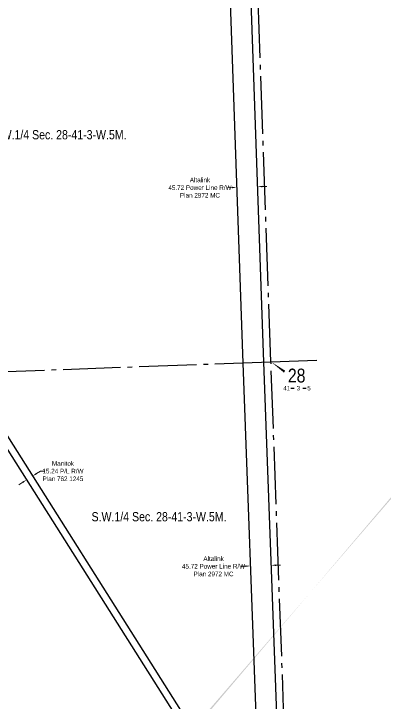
# Model space of a CAD drawing. Extents: x 675519 to 688669, y 5804595 to 5836613.
# Drawn here: x 677466 to 678272, y 5825784 to 5827281 of the extents above; entities that cross this region are included whole.
import ezdxf
from ezdxf.enums import TextEntityAlignment as Align

# ---------------------------------------------------------------- set-up
doc = ezdxf.new("R2010")
doc.units = 0
doc.header["$LTSCALE"] = 5
doc.header["$PDMODE"] = 3
doc.header["$PDSIZE"] = 10
doc.linetypes.add('foc-QUARTERLINE', pattern=[33, 25, -3, 2, -3])
doc.layers.get('Defpoints').update_dxf_attribs({"color": 9})
for name, color, linetype in [('10', 1, 'Continuous'), ('9', 3, 'Continuous'), ('AS-ROADS', 254, 'Continuous'), ('C-SYMBOL', 7, 'Continuous'), ('F-RW', 190, 'Continuous'), ('L-QSEC', 8, 'foc-QUARTERLINE'), ('L-SECLBL', 7, 'Continuous')]:
    doc.layers.add(name, color=color, linetype=linetype)
doc.layers.add('F-RW-T', color=190, linetype='Continuous', lineweight=9)
doc.styles.add('175L', font='ARIALN.TTF', dxfattribs={"height": 20})
doc.styles.add('80CG', font='ARIALN.TTF', dxfattribs={"height": 10})
doc.styles.add('80L', font='ARIALN.TTF', dxfattribs={"height": 10})
doc.styles.add('SIMPLEX', font='ARIALN.TTF')
doc.dimstyles.new('Compass 5 000', dxfattribs={"dimscale": 5, "dimtxt": 9, "dimasz": 2, "dimexe": 0.2, "dimexo": 0.0625, "dimgap": 0.5, "dimtad": 0, "dimtih": 1, "dimtoh": 1, "dimzin": 0, "dimdsep": 46, "dimtxsty": '80CG', "dimcen": 0.1, "dimse1": 1, "dimse2": 1, "dimclrd": 256, "dimclrt": 256, "dimaunit": 1, "dimadec": 4, "dimazin": 0, "dimtfac": 0.06, "dimtofl": 0, "dimtmove": 0, "dimatfit": 1, "dimfxl": 0.2, "dimtolj": 1, "dimtzin": 0, "dimlwd": -1, "dimarcsym": 0})

# ---------------------------------------------------------------- blocks, each defined once
blk = doc.blocks.new('L-SECLBL')
at = {"layer": '9', "color": 7}
for p, q in [((-5.1, -27.8), (-12.3, -27.8)), ((20.7, -27.8), (13.5, -27.8))]:
    blk.add_line(p, q, dxfattribs=at)
at = {"layer": '10', "color": 2, "style": 'SIMPLEX'}
blk.add_attdef('SEC', text='', height=30, dxfattribs=at).set_placement((0, 0), align=Align.MIDDLE)
at = {"layer": '10', "color": 5, "style": '80L'}
blk.add_attdef('TWP', text='', height=9.5, dxfattribs=at).set_placement((-14.4, -27.4), align=Align.MIDDLE_RIGHT)
blk.add_attdef('RGE', text='', height=9.5, dxfattribs=at).set_placement((3.6, -27.4), align=Align.MIDDLE_CENTER)
blk.add_attdef('MER', text='', height=9.5, dxfattribs=at).set_placement((23.2, -27.4), align=Align.MIDDLE_LEFT)
blk = doc.blocks.new('*D954')
at = {"layer": 'Defpoints', "color": 0, "transparency": 16777216}
for p in [(677948.6, 5826923.3), (677994.3, 5826924.8), (677949.3, 5826903.7)]:
    blk.add_point(p, dxfattribs=at)
at = {"layer": 'F-RW-T', "transparency": 16777216}
for p, q in [((677939.3, 5826903.4), (677929.3, 5826903.1)), ((678004.9, 5826905.5), (678014.9, 5826905.9))]:
    blk.add_line(p, q, dxfattribs=at)
for points in [[(677939.2, 5826905.1), (677939.3, 5826901.8), (677949.3, 5826903.7)], [(678004.8, 5826907.2), (678004.9, 5826903.9), (677994.9, 5826905.2)]]:
    blk.add_solid(points, dxfattribs=at)
at = {"layer": 'F-RW-T', "transparency": 16777216, "insert": (677869.6, 5826903.1), "char_height": 10, "attachment_point": 5, "style": '80CG'}
blk.add_mtext('\\A1;Altalink\\P45.72 Power Line R/W\\PPlan 2972 MC', dxfattribs=at)
blk = doc.blocks.new('*D955')
at = {"layer": 'Defpoints', "color": 0, "transparency": 16777216}
for p in [(677978.2, 5826101.4), (678023.8, 5826102.8), (677978.8, 5826081.8)]:
    blk.add_point(p, dxfattribs=at)
at = {"layer": 'F-RW-T', "transparency": 16777216}
for p, q in [((677968.8, 5826081.5), (677958.8, 5826081.1)), ((678034.4, 5826083.6), (678044.4, 5826083.9))]:
    blk.add_line(p, q, dxfattribs=at)
for points in [[(677968.7, 5826083.1), (677968.8, 5826079.8), (677978.8, 5826081.8)], [(678034.4, 5826085.2), (678034.5, 5826081.9), (678024.4, 5826083.3)]]:
    blk.add_solid(points, dxfattribs=at)
at = {"layer": 'F-RW-T', "transparency": 16777216, "insert": (677899.1, 5826081.1), "char_height": 10, "attachment_point": 5, "style": '80CG'}
blk.add_mtext('\\A1;Altalink\\P45.72 Power Line R/W\\PPlan 2972 MC', dxfattribs=at)
blk = doc.blocks.new('*D958')
at = {"layer": 'Defpoints', "color": 0, "transparency": 16777216}
for p in [(677486.6, 5826279.6), (677499.5, 5826287.8), (677506.3, 5826277)]:
    blk.add_point(p, dxfattribs=at)
at = {"layer": 'F-RW-T', "transparency": 16777216}
for p, q in [((677514.8, 5826282.3), (677523.2, 5826287.7)), ((677523.2, 5826287.7), (677533.2, 5826287.7)), ((677485, 5826263.5), (677476.5, 5826258.1))]:
    blk.add_line(p, q, dxfattribs=at)
for points in [[(677513.9, 5826283.7), (677515.7, 5826280.9), (677506.3, 5826277)], [(677484.1, 5826264.9), (677485.9, 5826262.1), (677493.4, 5826268.8)]]:
    blk.add_solid(points, dxfattribs=at)
at = {"layer": 'F-RW-T', "transparency": 16777216, "insert": (677572.3, 5826287.7), "char_height": 10, "attachment_point": 5, "style": '80CG'}
blk.add_mtext('\\A1;Manitok\\P15.24 P/L R/W\\PPlan 762 1245', dxfattribs=at)

msp = doc.modelspace()

# ---------------------------------------------------------------- hatches: boundary and pattern name
at = {"layer": 'AS-ROADS'}
h = msp.add_hatch(color=256, dxfattribs=at)
h.dxf.hatch_style = 1
h.paths.add_polyline_path([(682678.285, 5832378.284), (682679.237, 5832371.44), (682678.476, 5832368.778), (682676.859, 5832365.926), (682687.322, 5832365.831), (682684.183, 5832370.964), (682682.661, 5832374.577), (682682.566, 5832377.333), (682682.566, 5832379.045)], flags=16)
h.paths.add_polyline_path([(681464.565, 5832333.37), (681471.954, 5832333.222), (681472.545, 5832327.019), (681474.319, 5832324.36), (681475.206, 5832323.326), (681461.314, 5832321.997), (681462.939, 5832325.394), (681463.974, 5832328.2), (681464.252, 5832330.272), (681464.542, 5832331.722)], flags=16)
h.paths.add_polyline_path([(681048.14, 5832317.983), (681052.253, 5832311.083), (681052.694, 5832307.12), (681062.388, 5832306.826), (681060.185, 5832312.404), (681056.954, 5832317.249), (681056.66, 5832320.038)], flags=16)
edge = h.paths.add_edge_path()
edge.add_line((683515.178, 5832287.041), (683508.934, 5832397.566))
edge.add_line((677284.424, 5825051.076), (677268.886, 5825051.076))

# ---------------------------------------------------------------- linework, layer by layer
at = {"layer": 'F-RW', "flags": 128}
for points in [[(677882.712, 5828930.8), (677908.468, 5828131.167), (677934.327, 5827327.103), (677962.72, 5826521.773), (677992.051, 5825718.76), (678037.692, 5825720.436), (678008.354, 5826524.64), (677979.917, 5827328.769), (677954.131, 5828132.898), (677928.384, 5828932.472)], [(677844.779, 5825713.566), (677346.767, 5826500.723), (677268.956, 5826623.379), (677238.017, 5826619.57), (677237.361, 5826634.863), (677276.681, 5826639.6), (677364.375, 5826501.364), (677862.418, 5825714.184)]]:
    msp.add_lwpolyline(points, close=True, dxfattribs=at)
at = {"layer": 'L-QSEC', "flags": 128}
for points in [[(678023.595, 5826525.196), (677995.112, 5827329.325)], [(678023.595, 5826525.196), (678123.52, 5826528.821)], [(677242.652, 5826496.591), (678023.595, 5826525.198)], [(678052.934, 5825720.996), (678023.595, 5826525.196)]]:
    msp.add_lwpolyline(points, dxfattribs=at)
at = {"layer": 'L-SECLBL', "flags": 128}
msp.add_lwpolyline([(678023.595, 5826525.196, 0, 4.999, 0), (678053.155, 5826503.7, 0, 0, 0)], format="xyseb", dxfattribs=at)

# ---------------------------------------------------------------- block references
at = {"layer": 'L-SECLBL', "xscale": 0.9998759999999968, "yscale": 0.9998759999999968, "zscale": 0.9998759999999968}
msp.add_blockref('L-SECLBL', (678079.428, 5826495.206), dxfattribs=at).add_auto_attribs({'SEC': '28', 'TWP': '41', 'RGE': '3', 'MER': '5'})

# ---------------------------------------------------------------- texts
at = {"layer": 'C-SYMBOL', "color": 3, "style": '175L'}
for s, p in [('N.W.1/4 Sec. 28-41-3-W.5M.', (677563.242, 5827002.033)), ('S.W.1/4 Sec. 28-41-3-W.5M.', (677780.75, 5826172.814))]:
    msp.add_text(s, height=19.99752, dxfattribs=at).set_placement(p, align=Align.BOTTOM_CENTER)

# ---------------------------------------------------------------- dimensions: what is measured, and where the dimension line sits
at = {"layer": 'F-RW-T'}
for p1, p2, distance, text, picture, middle in [((677994.252, 5826924.774), (677948.623, 5826923.306), 19.572, 'Altalink\\P45.72 Power Line R/W\\PPlan 2972 MC', '*D954', (677869.573, 5826903.102)), ((677486.597, 5826279.623), (677499.503, 5826287.788), -12.782, 'Manitok\\P15.24 P/L R/W\\PPlan 762 1245', '*D958', (677572.324, 5826287.68)), ((678023.791, 5826102.82), (677978.162, 5826101.352), 19.572, 'Altalink\\P45.72 Power Line R/W\\PPlan 2972 MC', '*D955', (677899.112, 5826081.148))]:
    dim = msp.add_aligned_dim(p1=p1, p2=p2, distance=distance, text=text, dimstyle='Compass 5 000', dxfattribs=at)
    dim.commit()
    dim.dimension.update_dxf_attribs({"geometry": picture, "text_midpoint": middle})

doc.saveas('drawing.dxf')
